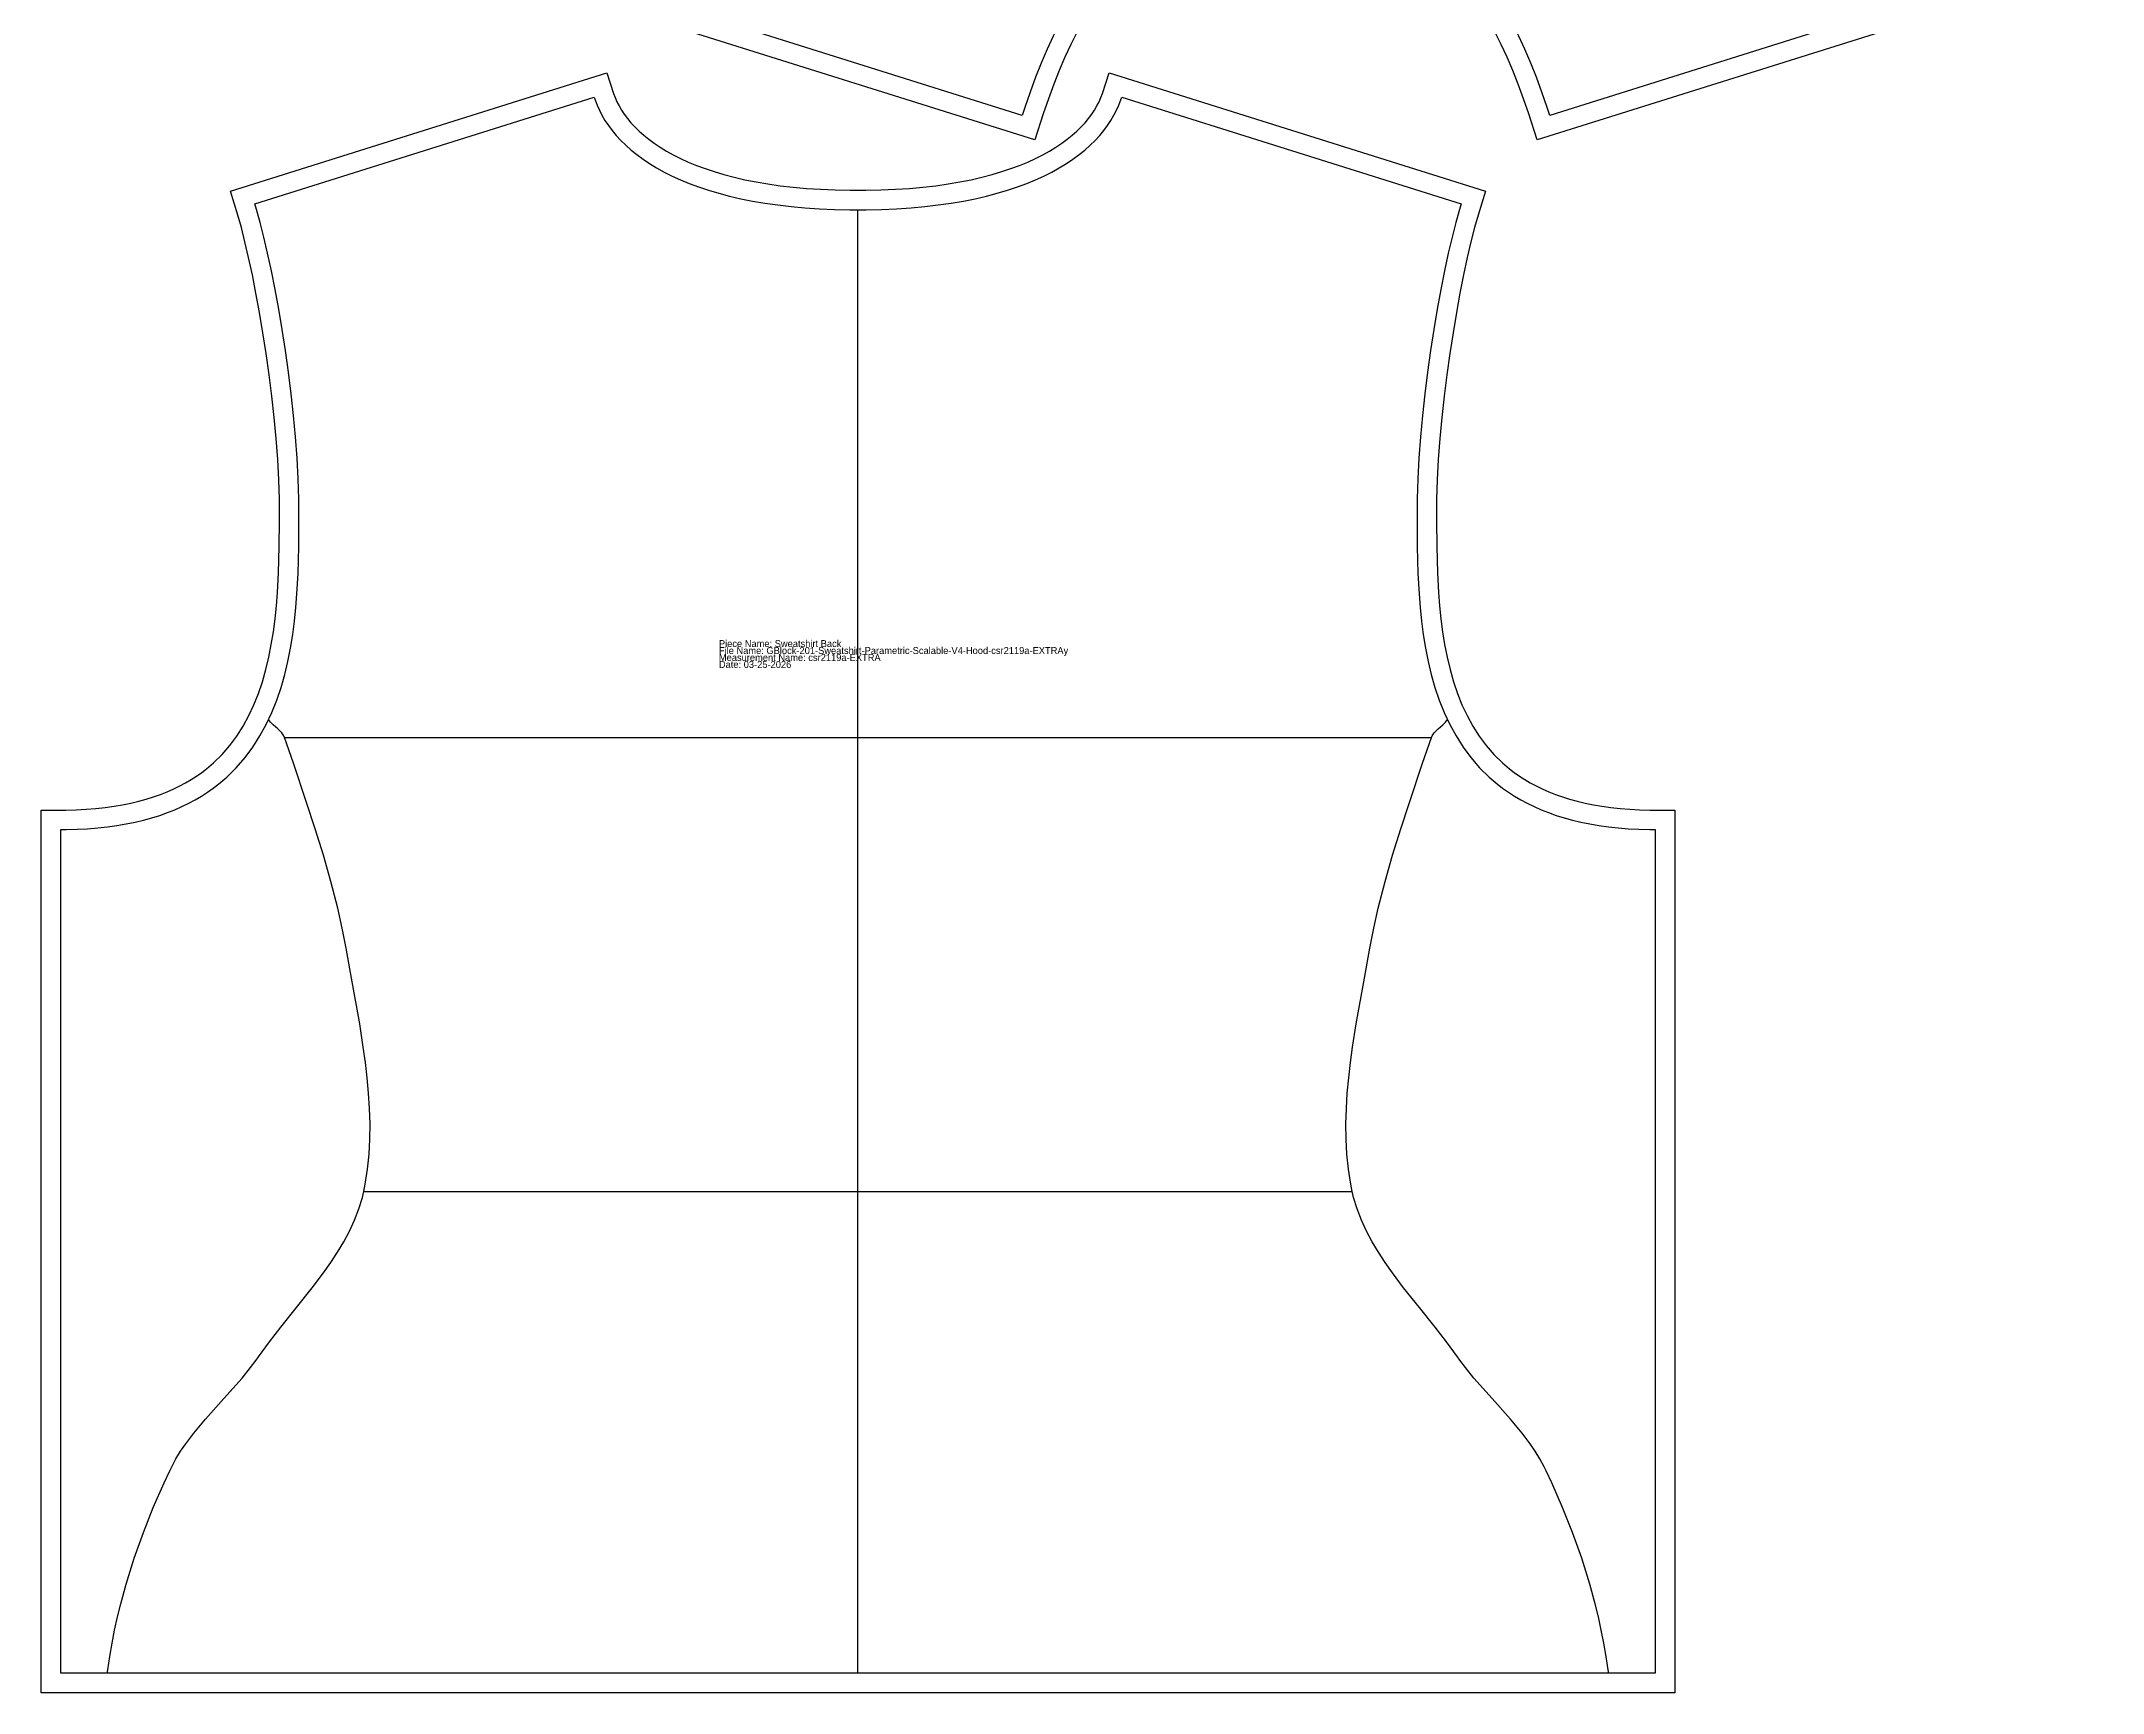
# Model space of a CAD drawing. Extents: x 77 to 903, y 0 to 1759.
# Drawn here: x 162 to 903, y 619 to 1212 of the extents above; entities that cross this region are included whole.
import ezdxf

# ---------------------------------------------------------------- set-up
doc = ezdxf.new("R2010")
doc.units = 0
for name, color, linetype in [('1', 250, 'CONTINUOUS'), ('7', 250, 'CONTINUOUS'), ('8', 250, 'CONTINUOUS')]:
    doc.layers.add(name, color=color, linetype=linetype)

# ---------------------------------------------------------------- blocks, each defined once
blk = doc.blocks.new('SWEATSHIRT_FRONT')
at = {"layer": '1'}
blk.add_lwpolyline([(903.02, 1759.21), (903.02, 1578.99), (903.02, 1441.92), (894.13, 1441.88), (890.41, 1441.79), (886.83, 1441.6), (883.38, 1441.33), (880.05, 1440.97), (876.85, 1440.52), (873.77, 1440), (870.81, 1439.4), (867.97, 1438.72), (865.24, 1437.97), (862.62, 1437.15), (860.11, 1436.26), (857.71, 1435.31), (855.41, 1434.3), (853.2, 1433.22), (851.1, 1432.09), (849.08, 1430.89), (847.15, 1429.65), (845.31, 1428.35), (843.57, 1427.01), (841.08, 1424.89), (838, 1421.86), (835.22, 1418.66), (832.7, 1415.26), (830.42, 1411.68), (828.37, 1407.93), (826.54, 1404.01), (824.92, 1399.94), (823.5, 1395.73), (822.26, 1391.4), (821.2, 1386.95), (820.3, 1382.41), (819.55, 1377.8), (818.95, 1373.13), (818.46, 1368.41), (818.09, 1363.68), (817.7, 1356.55), (817.45, 1347.12), (817.39, 1337.9), (817.39, 1333.46), (817.41, 1330.11), (817.61, 1323.11), (818, 1315.84), (818.56, 1308.36), (819.27, 1300.74), (820.12, 1293.05), (821.09, 1285.37), (822.16, 1277.76), (823.32, 1270.29), (824.54, 1263.04), (825.82, 1256.07), (827.13, 1249.45), (828.45, 1243.26), (829.77, 1237.57), (831.06, 1232.46), (832.3, 1227.99), (834.95, 1219.39), (699.64, 1176.89), (696.64, 1186.33), (694.8, 1191.73), (692.89, 1196.9), (690.91, 1201.87), (688.87, 1206.62), (686.75, 1211.17), (684.57, 1215.51), (682.33, 1219.65), (680.02, 1223.58), (677.65, 1227.32), (675.22, 1230.86), (672.74, 1234.21), (670.19, 1237.37), (667.59, 1240.35), (664.94, 1243.14), (662.23, 1245.75), (659.47, 1248.18), (656.66, 1250.45), (653.79, 1252.54), (650.87, 1254.47), (647.9, 1256.24), (644.87, 1257.85), (641.78, 1259.3), (638.64, 1260.6), (635.43, 1261.75), (632.17, 1262.75), (628.84, 1263.61), (625.45, 1264.32), (621.99, 1264.89), (618.47, 1265.31), (614.89, 1265.6), (611.21, 1265.74), (609.38, 1265.75), (607.55, 1265.74), (603.88, 1265.6), (600.29, 1265.31), (596.77, 1264.89), (593.31, 1264.32), (589.92, 1263.61), (586.6, 1262.75), (583.33, 1261.75), (580.13, 1260.6), (576.98, 1259.3), (573.9, 1257.85), (570.87, 1256.24), (567.89, 1254.47), (564.97, 1252.54), (562.1, 1250.45), (559.29, 1248.18), (556.53, 1245.75), (553.82, 1243.14), (551.17, 1240.35), (548.57, 1237.37), (546.03, 1234.21), (543.54, 1230.86), (541.11, 1227.32), (538.74, 1223.58), (536.44, 1219.65), (534.19, 1215.51), (532.01, 1211.17), (529.9, 1206.62), (527.85, 1201.87), (525.87, 1196.9), (523.97, 1191.73), (522.13, 1186.33), (519.12, 1176.89), (383.82, 1219.39), (386.46, 1227.99), (387.71, 1232.46), (389, 1237.57), (390.31, 1243.26), (391.63, 1249.45), (392.94, 1256.07), (394.22, 1263.04), (395.44, 1270.29), (396.6, 1277.76), (397.67, 1285.37), (398.64, 1293.05), (399.49, 1300.74), (400.21, 1308.36), (400.76, 1315.84), (401.15, 1323.11), (401.35, 1330.11), (401.37, 1333.46), (401.37, 1337.9), (401.31, 1347.12), (401.06, 1356.55), (400.67, 1363.68), (400.3, 1368.41), (399.82, 1373.13), (399.21, 1377.8), (398.46, 1382.41), (397.56, 1386.95), (396.5, 1391.4), (395.26, 1395.73), (393.84, 1399.94), (392.22, 1404.01), (390.39, 1407.93), (388.35, 1411.68), (386.07, 1415.26), (383.55, 1418.66), (380.76, 1421.86), (377.69, 1424.89), (375.19, 1427.01), (373.45, 1428.35), (371.61, 1429.65), (369.68, 1430.89), (367.67, 1432.09), (365.56, 1433.22), (363.36, 1434.3), (361.06, 1435.31), (358.65, 1436.26), (356.14, 1437.15), (353.52, 1437.97), (350.79, 1438.72), (347.95, 1439.4), (344.99, 1440), (341.91, 1440.52), (338.71, 1440.97), (335.39, 1441.33), (331.93, 1441.6), (328.36, 1441.79), (324.63, 1441.88), (315.74, 1441.92), (315.74, 1578.99), (315.74, 1759.21), (903.02, 1759.21)], close=True, dxfattribs=at)
at = {"layer": '7'}
blk.add_line((609.38, 1752.21), (609.38, 1272.75), dxfattribs=at)
at = {"layer": '8'}
blk.add_lwpolyline([(896.02, 1752.21), (896.02, 1578.99), (896.02, 1448.89), (894.03, 1448.88), (890.14, 1448.78), (886.37, 1448.59), (882.72, 1448.3), (879.2, 1447.92), (875.78, 1447.44), (872.49, 1446.88), (869.3, 1446.23), (866.23, 1445.5), (863.27, 1444.69), (860.41, 1443.79), (857.66, 1442.82), (855.01, 1441.77), (852.46, 1440.65), (850.01, 1439.45), (847.65, 1438.18), (845.4, 1436.85), (843.23, 1435.45), (841.16, 1433.98), (839.17, 1432.46), (836.35, 1430.06), (832.89, 1426.66), (829.76, 1423.04), (826.93, 1419.23), (824.39, 1415.24), (822.12, 1411.09), (820.11, 1406.79), (818.35, 1402.36), (816.81, 1397.81), (815.49, 1393.17), (814.36, 1388.44), (813.41, 1383.65), (812.63, 1378.81), (811.99, 1373.94), (811.49, 1369.04), (811.11, 1364.15), (810.71, 1356.84), (810.46, 1347.24), (810.39, 1337.93), (810.39, 1333.44), (810.41, 1329.99), (810.62, 1322.82), (811.01, 1315.39), (811.58, 1307.77), (812.31, 1300.03), (813.17, 1292.23), (814.15, 1284.44), (815.24, 1276.73), (816.41, 1269.17), (817.65, 1261.83), (818.94, 1254.76), (820.27, 1248.04), (821.62, 1241.74), (822.96, 1235.93), (824.29, 1230.67), (825.59, 1226.02), (826.21, 1223.98), (704.2, 1185.65), (703.29, 1188.52), (701.4, 1194.07), (699.43, 1199.41), (697.38, 1204.55), (695.26, 1209.48), (693.06, 1214.21), (690.78, 1218.75), (688.43, 1223.09), (686, 1227.23), (683.5, 1231.17), (680.92, 1234.93), (678.27, 1238.5), (675.56, 1241.87), (672.77, 1245.07), (669.91, 1248.07), (666.98, 1250.9), (663.98, 1253.54), (660.92, 1256), (657.79, 1258.29), (654.59, 1260.4), (651.33, 1262.34), (648, 1264.11), (644.61, 1265.7), (641.16, 1267.13), (637.64, 1268.39), (634.07, 1269.49), (630.43, 1270.43), (626.74, 1271.2), (622.98, 1271.82), (619.17, 1272.28), (615.3, 1272.59), (611.37, 1272.74), (609.38, 1272.75), (607.39, 1272.74), (603.47, 1272.59), (599.6, 1272.28), (595.78, 1271.82), (592.03, 1271.2), (588.33, 1270.43), (584.69, 1269.49), (581.12, 1268.39), (577.6, 1267.13), (574.15, 1265.7), (570.76, 1264.11), (567.43, 1262.34), (564.17, 1260.4), (560.98, 1258.29), (557.84, 1256), (554.78, 1253.54), (551.78, 1250.9), (548.86, 1248.07), (546, 1245.07), (543.21, 1241.87), (540.49, 1238.5), (537.84, 1234.93), (535.27, 1231.17), (532.77, 1227.23), (530.34, 1223.09), (527.98, 1218.75), (525.71, 1214.21), (523.51, 1209.48), (521.38, 1204.55), (519.33, 1199.41), (517.37, 1194.07), (515.48, 1188.52), (514.57, 1185.65), (392.55, 1223.98), (393.18, 1226.02), (394.47, 1230.67), (395.8, 1235.93), (397.15, 1241.74), (398.49, 1248.04), (399.82, 1254.76), (401.11, 1261.83), (402.35, 1269.17), (403.53, 1276.73), (404.61, 1284.44), (405.6, 1292.23), (406.46, 1300.03), (407.18, 1307.77), (407.75, 1315.39), (408.15, 1322.82), (408.35, 1329.99), (408.37, 1333.44), (408.37, 1337.93), (408.31, 1347.24), (408.06, 1356.84), (407.66, 1364.15), (407.27, 1369.04), (406.77, 1373.94), (406.14, 1378.81), (405.35, 1383.65), (404.4, 1388.44), (403.28, 1393.17), (401.95, 1397.81), (400.41, 1402.36), (398.65, 1406.79), (396.64, 1411.09), (394.38, 1415.24), (391.84, 1419.23), (389.01, 1423.04), (385.87, 1426.66), (382.41, 1430.06), (379.59, 1432.46), (377.6, 1433.98), (375.53, 1435.45), (373.37, 1436.85), (371.11, 1438.18), (368.76, 1439.45), (366.31, 1440.65), (363.76, 1441.77), (361.11, 1442.82), (358.35, 1443.79), (355.5, 1444.69), (352.53, 1445.5), (349.46, 1446.23), (346.28, 1446.88), (342.98, 1447.44), (339.57, 1447.92), (336.04, 1448.3), (332.39, 1448.59), (328.63, 1448.78), (324.74, 1448.88), (322.74, 1448.89), (322.74, 1578.99), (322.74, 1752.21)], close=True, dxfattribs=at)
for points in [[(359.15, 1752.21), (359.15, 1752.21), (359.4, 1751.03), (360.21, 1746.49), (361.23, 1739.61), (362.25, 1730.34), (363.05, 1721.02), (363.77, 1711.66), (364.57, 1702.34), (365.59, 1693.07), (366.6, 1686.19), (367.42, 1681.65), (367.88, 1679.39), (368.47, 1676.74), (369.92, 1671.49), (371.64, 1666.29), (373.57, 1661.14), (376.72, 1653.48), (381.14, 1643.39), (383.28, 1638.39), (384.08, 1636.53), (385.83, 1632.85), (388.71, 1627.38), (395.01, 1616.54), (400.23, 1607.48), (402.19, 1603.82), (404.02, 1600.13), (405.69, 1596.41), (407.16, 1592.64), (408.41, 1588.82), (409.39, 1584.94), (410.08, 1580.99), (410.28, 1578.99), (410.51, 1576.26), (410.83, 1570.74), (410.98, 1565.18), (410.97, 1559.59), (410.79, 1553.97), (410.45, 1548.34), (409.93, 1542.71), (409.24, 1537.1), (408.38, 1531.51), (407.34, 1525.96), (406.12, 1520.46), (404.73, 1515.01), (403.15, 1509.64), (401.39, 1504.36), (399.45, 1499.17), (397.32, 1494.08), (396.18, 1491.59), (394.87, 1488.86), (391.98, 1483.55), (388.79, 1478.41), (385.34, 1473.41), (381.66, 1468.55), (377.79, 1463.79), (373.76, 1459.12), (369.61, 1454.53), (363.23, 1447.73), (359.16, 1443.51), (359.16, 1443.51)], [(859.61, 1752.21), (859.61, 1752.21), (859.37, 1751.03), (858.55, 1746.49), (857.53, 1739.61), (856.51, 1730.34), (855.72, 1721.02), (854.99, 1711.66), (854.2, 1702.34), (853.18, 1693.07), (852.16, 1686.19), (851.35, 1681.65), (850.88, 1679.39), (850.29, 1676.74), (848.84, 1671.49), (847.12, 1666.29), (845.2, 1661.14), (842.05, 1653.48), (837.63, 1643.39), (835.48, 1638.39), (834.68, 1636.53), (832.93, 1632.85), (830.06, 1627.38), (823.75, 1616.54), (818.53, 1607.48), (816.57, 1603.82), (814.74, 1600.13), (813.07, 1596.41), (811.6, 1592.64), (810.35, 1588.82), (809.37, 1584.94), (808.69, 1580.99), (808.48, 1578.99), (808.26, 1576.26), (807.94, 1570.74), (807.78, 1565.18), (807.79, 1559.59), (807.97, 1553.97), (808.32, 1548.34), (808.83, 1542.71), (809.52, 1537.1), (810.39, 1531.51), (811.42, 1525.96), (812.64, 1520.46), (814.03, 1515.01), (815.61, 1509.64), (817.37, 1504.36), (819.31, 1499.17), (821.44, 1494.08), (822.58, 1491.59), (823.89, 1488.86), (826.78, 1483.55), (829.97, 1478.41), (833.42, 1473.41), (837.1, 1468.55), (840.97, 1463.79), (845, 1459.12), (849.15, 1454.53), (855.54, 1447.73), (859.6, 1443.51), (859.6, 1443.51)], [(808.48, 1578.99), (410.28, 1578.99)], [(884.63, 1415.79), (334.13, 1415.79)]]:
    blk.add_lwpolyline(points, dxfattribs=at)
at = {"layer": '1'}
for s, p in [('Piece Name: Sweatshirt Front', (659.38, 1398.29)), ('File Name: GBlock-201-Sweatshirt-Parametric-Scalable-V4-Hood-csr2119a-EXTRAy', (659.38, 1395.79)), ('Measurement Name: csr2119a-EXTRA', (659.38, 1393.29)), ('Date: 03-25-2026', (659.38, 1390.79))]:
    blk.add_text(s, height=2.5, dxfattribs=at).set_placement(p)
blk = doc.blocks.new('SWEATSHIRT_BACK')
at = {"layer": '1'}
blk.add_lwpolyline([(161.85, 618.67), (161.85, 798.89), (161.85, 935.96), (170.75, 936), (174.47, 936.09), (178.05, 936.28), (181.5, 936.55), (184.82, 936.91), (188.02, 937.36), (191.1, 937.88), (194.06, 938.48), (196.91, 939.16), (199.63, 939.91), (202.25, 940.73), (204.76, 941.62), (207.17, 942.57), (209.47, 943.59), (211.67, 944.66), (213.78, 945.79), (215.79, 946.99), (217.72, 948.23), (219.56, 949.53), (221.3, 950.87), (223.8, 952.99), (226.88, 956.02), (229.66, 959.22), (232.18, 962.62), (234.46, 966.2), (236.5, 969.95), (238.33, 973.87), (239.95, 977.94), (241.38, 982.15), (242.61, 986.48), (243.68, 990.93), (244.57, 995.47), (245.32, 1000.08), (245.93, 1004.75), (246.41, 1009.47), (246.78, 1014.2), (247.17, 1021.33), (247.42, 1030.76), (247.48, 1039.98), (247.48, 1044.42), (247.47, 1047.77), (247.26, 1054.77), (246.88, 1062.04), (246.32, 1069.52), (245.6, 1077.14), (244.76, 1084.83), (243.79, 1092.51), (242.71, 1100.12), (241.56, 1107.59), (240.33, 1114.84), (239.05, 1121.81), (237.75, 1128.43), (236.42, 1134.62), (235.11, 1140.31), (233.82, 1145.42), (232.57, 1149.89), (229.93, 1158.49), (365.19, 1200.98), (367.58, 1193.63), (368.15, 1192.13), (368.82, 1190.64), (369.59, 1189.15), (370.47, 1187.64), (371.48, 1186.13), (372.61, 1184.62), (373.87, 1183.11), (375.26, 1181.6), (376.78, 1180.1), (378.45, 1178.62), (380.27, 1177.15), (382.23, 1175.71), (384.35, 1174.29), (386.63, 1172.9), (389.07, 1171.54), (391.68, 1170.23), (394.45, 1168.97), (397.4, 1167.75), (400.52, 1166.6), (403.82, 1165.5), (407.3, 1164.47), (410.97, 1163.5), (414.82, 1162.62), (418.86, 1161.81), (423.1, 1161.09), (427.53, 1160.46), (432.15, 1159.92), (436.98, 1159.48), (442.01, 1159.15), (447.24, 1158.92), (452.7, 1158.8), (455.49, 1158.79), (458.29, 1158.8), (463.74, 1158.92), (468.98, 1159.15), (474.01, 1159.48), (478.83, 1159.92), (483.46, 1160.46), (487.89, 1161.09), (492.12, 1161.81), (496.17, 1162.62), (500.02, 1163.5), (503.68, 1164.47), (507.17, 1165.5), (510.47, 1166.6), (513.59, 1167.75), (516.54, 1168.97), (519.31, 1170.23), (521.92, 1171.54), (524.36, 1172.9), (526.63, 1174.29), (528.75, 1175.71), (530.72, 1177.15), (532.53, 1178.62), (534.2, 1180.1), (535.73, 1181.6), (537.12, 1183.11), (538.38, 1184.62), (539.51, 1186.13), (540.51, 1187.64), (541.4, 1189.15), (542.17, 1190.64), (542.83, 1192.13), (543.4, 1193.63), (545.79, 1200.98), (681.06, 1158.49), (678.42, 1149.89), (677.17, 1145.42), (675.88, 1140.31), (674.56, 1134.62), (673.24, 1128.43), (671.93, 1121.81), (670.66, 1114.84), (669.43, 1107.59), (668.27, 1100.12), (667.2, 1092.51), (666.23, 1084.83), (665.38, 1077.14), (664.67, 1069.52), (664.11, 1062.04), (663.72, 1054.77), (663.52, 1047.77), (663.5, 1044.42), (663.5, 1039.98), (663.57, 1030.76), (663.81, 1021.33), (664.2, 1014.2), (664.57, 1009.47), (665.06, 1004.75), (665.67, 1000.08), (666.41, 995.47), (667.31, 990.93), (668.37, 986.48), (669.61, 982.15), (671.03, 977.94), (672.65, 973.87), (674.48, 969.95), (676.53, 966.2), (678.81, 962.62), (681.33, 959.22), (684.11, 956.02), (687.19, 952.99), (689.69, 950.87), (691.43, 949.53), (693.27, 948.23), (695.19, 946.99), (697.21, 945.79), (699.31, 944.66), (701.52, 943.59), (703.82, 942.57), (706.22, 941.62), (708.73, 940.73), (711.35, 939.91), (714.08, 939.16), (716.92, 938.48), (719.89, 937.88), (722.96, 937.36), (726.17, 936.91), (729.49, 936.55), (732.94, 936.28), (736.52, 936.09), (740.24, 936), (749.13, 935.96), (749.13, 798.89), (749.13, 618.67), (161.85, 618.67)], close=True, dxfattribs=at)
at = {"layer": '7'}
blk.add_line((455.49, 625.67), (455.49, 1151.79), dxfattribs=at)
at = {"layer": '8'}
blk.add_lwpolyline([(168.85, 625.67), (168.85, 798.89), (168.85, 928.99), (170.85, 929), (174.74, 929.1), (178.51, 929.29), (182.15, 929.58), (185.68, 929.96), (189.09, 930.44), (192.39, 931), (195.57, 931.65), (198.64, 932.38), (201.61, 933.19), (204.47, 934.09), (207.22, 935.06), (209.87, 936.11), (212.42, 937.24), (214.87, 938.43), (217.22, 939.7), (219.48, 941.03), (221.64, 942.43), (223.72, 943.9), (225.7, 945.42), (228.53, 947.82), (231.98, 951.22), (235.12, 954.84), (237.95, 958.65), (240.49, 962.64), (242.75, 966.79), (244.76, 971.09), (246.53, 975.52), (248.06, 980.07), (249.39, 984.71), (250.52, 989.44), (251.46, 994.23), (252.25, 999.07), (252.88, 1003.94), (253.39, 1008.84), (253.77, 1013.73), (254.17, 1021.04), (254.42, 1030.64), (254.48, 1039.95), (254.48, 1044.44), (254.46, 1047.89), (254.26, 1055.06), (253.86, 1062.49), (253.29, 1070.11), (252.57, 1077.85), (251.71, 1085.65), (250.72, 1093.44), (249.64, 1101.15), (248.47, 1108.71), (247.22, 1116.05), (245.93, 1123.12), (244.6, 1129.84), (243.26, 1136.14), (241.91, 1141.95), (240.58, 1147.21), (239.29, 1151.86), (238.66, 1153.9), (360.68, 1192.23), (360.98, 1191.3), (361.68, 1189.45), (362.51, 1187.61), (363.46, 1185.76), (364.54, 1183.92), (365.76, 1182.1), (367.11, 1180.29), (368.6, 1178.5), (370.23, 1176.73), (372, 1174.99), (373.92, 1173.28), (375.99, 1171.61), (378.21, 1169.98), (380.58, 1168.39), (383.11, 1166.84), (385.8, 1165.35), (388.65, 1163.92), (391.66, 1162.55), (394.85, 1161.23), (398.2, 1159.99), (401.72, 1158.82), (405.42, 1157.72), (409.3, 1156.71), (413.35, 1155.77), (417.59, 1154.93), (422.02, 1154.17), (426.63, 1153.52), (431.43, 1152.96), (436.43, 1152.5), (441.62, 1152.16), (447.02, 1151.92), (452.61, 1151.8), (455.49, 1151.79), (458.38, 1151.8), (463.97, 1151.92), (469.36, 1152.16), (474.56, 1152.5), (479.55, 1152.96), (484.36, 1153.52), (488.97, 1154.17), (493.4, 1154.93), (497.64, 1155.77), (501.69, 1156.71), (505.57, 1157.72), (509.27, 1158.82), (512.79, 1159.99), (516.14, 1161.23), (519.32, 1162.55), (522.34, 1163.92), (525.19, 1165.35), (527.88, 1166.84), (530.41, 1168.39), (532.78, 1169.98), (535, 1171.61), (537.06, 1173.28), (538.98, 1174.99), (540.76, 1176.73), (542.39, 1178.5), (543.88, 1180.29), (545.23, 1182.1), (546.44, 1183.92), (547.53, 1185.76), (548.48, 1187.61), (549.31, 1189.45), (550.01, 1191.3), (550.31, 1192.23), (672.32, 1153.9), (671.7, 1151.86), (670.4, 1147.21), (669.07, 1141.95), (667.73, 1136.14), (666.38, 1129.84), (665.06, 1123.12), (663.76, 1116.05), (662.52, 1108.71), (661.35, 1101.15), (660.26, 1093.44), (659.28, 1085.65), (658.42, 1077.85), (657.69, 1070.11), (657.13, 1062.49), (656.73, 1055.06), (656.52, 1047.89), (656.5, 1044.44), (656.5, 1039.95), (656.57, 1030.64), (656.82, 1021.04), (657.22, 1013.73), (657.6, 1008.84), (658.1, 1003.94), (658.74, 999.07), (659.52, 994.23), (660.47, 989.44), (661.6, 984.71), (662.92, 980.07), (664.46, 975.52), (666.23, 971.09), (668.23, 966.79), (670.5, 962.64), (673.04, 958.65), (675.87, 954.84), (679, 951.22), (682.46, 947.82), (685.29, 945.42), (687.27, 943.9), (689.34, 942.43), (691.51, 941.03), (693.77, 939.7), (696.12, 938.43), (698.57, 937.24), (701.12, 936.11), (703.77, 935.06), (706.52, 934.09), (709.38, 933.19), (712.34, 932.38), (715.42, 931.65), (718.6, 931), (721.9, 930.44), (725.31, 929.96), (728.84, 929.58), (732.48, 929.29), (736.25, 929.1), (740.14, 929), (742.13, 928.99), (742.13, 798.89), (742.13, 625.67)], close=True, dxfattribs=at)
for points in [[(185.58, 625.67), (185.58, 625.67), (185.75, 626.96), (186.46, 631.71), (187.3, 636.46), (188.24, 641.21), (189.3, 645.94), (190.47, 650.66), (192.39, 657.72), (195.31, 667.04), (198.58, 676.25), (202.15, 685.29), (206.01, 694.15), (208.04, 698.49), (208.75, 699.94), (210.29, 702.75), (211.98, 705.48), (213.81, 708.15), (216.73, 712.04), (220.92, 717.06), (227.53, 724.41), (234.05, 731.8), (237.12, 735.59), (239.07, 738.18), (239.99, 739.49), (241.25, 741.28), (243.87, 744.82), (247.98, 750.11), (253.66, 757.14), (259.31, 764.23), (263.38, 769.63), (265.96, 773.29), (268.39, 777.01), (270.65, 780.79), (272.71, 784.64), (274.52, 788.59), (276.06, 792.63), (277.31, 796.77), (277.79, 798.89), (278.33, 801.55), (279.17, 806.9), (279.72, 812.3), (280.01, 817.74), (280.07, 823.21), (279.91, 828.7), (279.57, 834.22), (279.06, 839.74), (278.42, 845.28), (277.65, 850.81), (276.35, 859.09), (273.38, 875.54), (271.44, 886.29), (271.01, 888.7), (270.07, 893.5), (268.47, 900.7), (266.02, 910.27), (263.29, 919.81), (260.34, 929.3), (257.25, 938.74), (252.49, 952.81), (249.34, 962.09), (249.11, 962.68), (248.36, 963.75), (246.86, 965.21), (245.23, 966.59), (244.28, 967.54), (243.56, 968.55), (243.57, 968.54), (243.57, 968.54)], [(725.4, 625.67), (725.4, 625.67), (725.24, 626.96), (724.52, 631.71), (723.69, 636.46), (722.74, 641.21), (721.68, 645.94), (720.52, 650.66), (718.59, 657.72), (715.68, 667.04), (712.41, 676.25), (708.83, 685.29), (704.98, 694.15), (702.94, 698.49), (702.24, 699.94), (700.69, 702.75), (699, 705.48), (697.18, 708.15), (694.26, 712.04), (690.06, 717.06), (683.46, 724.41), (676.94, 731.8), (673.86, 735.59), (671.92, 738.18), (670.99, 739.49), (669.74, 741.28), (667.12, 744.82), (663.01, 750.11), (657.33, 757.14), (651.67, 764.23), (647.61, 769.63), (645.03, 773.29), (642.59, 777.01), (640.33, 780.79), (638.28, 784.64), (636.47, 788.59), (634.92, 792.63), (633.68, 796.77), (633.19, 798.89), (632.65, 801.55), (631.82, 806.9), (631.27, 812.3), (630.98, 817.74), (630.92, 823.21), (631.07, 828.7), (631.42, 834.22), (631.92, 839.74), (632.57, 845.28), (633.33, 850.81), (634.64, 859.09), (637.6, 875.54), (639.54, 886.29), (639.97, 888.7), (640.92, 893.5), (642.52, 900.7), (644.97, 910.27), (647.7, 919.81), (650.64, 929.3), (653.74, 938.74), (658.5, 952.81), (661.64, 962.09), (661.88, 962.68), (662.62, 963.75), (664.12, 965.21), (665.75, 966.59), (666.71, 967.54), (667.43, 968.55), (667.42, 968.54), (667.42, 968.54)], [(249.34, 962.09), (661.64, 962.09)], [(277.79, 798.89), (633.19, 798.89)]]:
    blk.add_lwpolyline(points, dxfattribs=at)
at = {"layer": '1'}
for s, p in [('Piece Name: Sweatshirt Back', (405.49, 994.59)), ('File Name: GBlock-201-Sweatshirt-Parametric-Scalable-V4-Hood-csr2119a-EXTRAy', (405.49, 992.09)), ('Measurement Name: csr2119a-EXTRA', (405.49, 989.59)), ('Date: 03-25-2026', (405.49, 987.09))]:
    blk.add_text(s, height=2.5, dxfattribs=at).set_placement(p)

msp = doc.modelspace()

# ---------------------------------------------------------------- block references
at = {"layer": '1'}
for name in ['SWEATSHIRT_FRONT', 'SWEATSHIRT_BACK']:
    msp.add_blockref(name, (0, 0), dxfattribs=at)

doc.saveas('drawing.dxf')
